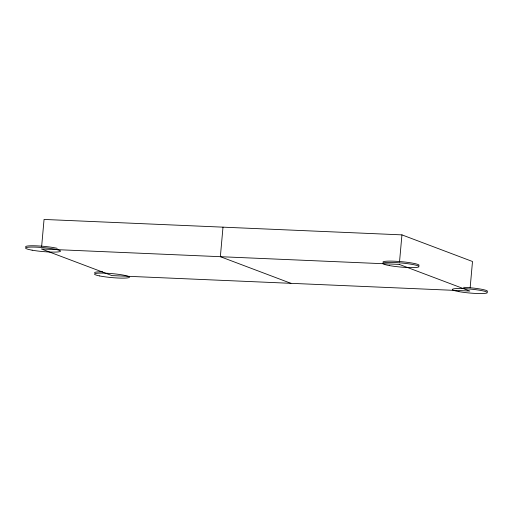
<?xml version="1.0" encoding="UTF-8"?>
<svg xmlns="http://www.w3.org/2000/svg" width="513" height="513" viewBox="0 0 513 513"><rect width="100%" height="100%" fill="white"/><g stroke="black" fill="none" stroke-linecap="round" stroke-linejoin="round"><path stroke-width="0.77" d="M41.636 246.586L44.054 219.442L401.935 234.871L472.499 261.502L470.145 287.844M222.995 227.156L220.359 256.692L290.922 283.323M399.512 262.008L401.935 234.871M383.076 262.361A18.128 2.052 5.1 0 1 401.326 261.675A18.128 2.052 5.1 0 1 418.877 265.587M463.56 287.312A17.557 1.988 5.1 0 1 487.273 291.551M94.61 272.762A17.557 1.988 5.1 0 1 102.594 271.794M25.765 246.977A17.557 1.988 5.1 0 1 36.724 245.862A17.557 1.988 5.1 0 1 57.193 248.33M399.3 264.407L41.418 248.978L111.981 275.609L469.863 291.038L399.3 264.407M458.981 291.64A17.557 1.988 5.1 0 0 487.158 292.852A17.557 1.988 5.1 0 0 463.444 288.614A17.557 1.988 5.1 0 0 458.981 291.64M99.605 275.93A17.557 1.988 5.1 0 0 128.866 277.616A17.557 1.988 5.1 0 0 107.473 273.288A17.557 1.988 5.1 0 0 99.605 275.93M32.146 250.184A17.557 1.988 5.1 0 0 60.316 251.402A17.557 1.988 5.1 0 0 36.609 247.163A17.557 1.988 5.1 0 0 32.146 250.184M389.668 265.631A18.128 2.052 5.1 0 0 418.762 266.888A18.128 2.052 5.1 0 0 394.279 262.509A18.128 2.052 5.1 0 0 389.668 265.631"/></g></svg>
